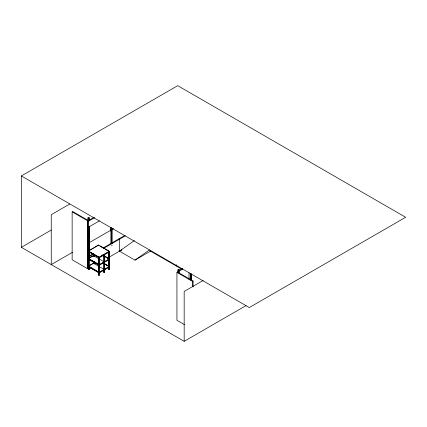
<?xml version="1.0" encoding="UTF-8"?>
<svg xmlns="http://www.w3.org/2000/svg" width="427" height="427" viewBox="0 0 427 427"><rect width="100%" height="100%" fill="white"/><g stroke="black" fill="none" stroke-linecap="round" stroke-linejoin="round"><path stroke-width="0.64" d="M150.528 251.151L134.969 260.134L119.416 251.151L134.436 240.55M134.969 260.134L149.455 249.912M21.35 175.945L177.712 85.672L405.65 217.268L249.288 307.547L21.35 175.945L21.35 247.324L184.17 341.328L245.973 305.647M69.734 204.021L51.251 214.69L51.251 264.585L72.622 252.25M72.142 211.883L72.745 211.53L88.304 220.513L87.695 220.86L72.142 211.883L72.142 259.781L87.695 268.764L88.304 268.412M21.35 247.324L51.245 230.062M87.898 220.545L87.898 217.882L88.64 217.455L89.392 217.887L89.392 220.551M87.898 217.882L88.651 218.32L89.392 217.887M108.533 267.291L108.533 269.085L109.253 269.501L109.365 251.273L98.552 245.034L88.304 250.948L88.304 269.111L89.136 269.464L87.893 268.743L87.893 220.839L93.657 217.514M87.893 220.839L88.501 221.191L94.837 217.53M99.454 220.855L88.501 227.18L87.893 226.828M110.54 228.925L111.143 229.272L111.143 230.073L110.54 229.721L110.54 228.925L111.49 229.075L111.49 227.756M111.143 229.272L111.49 229.075M110.881 230.98L110.881 243.497L111.49 243.844L111.49 230.671L110.972 230.97L110.363 230.623L110.54 229.721M88.795 242.91L110.742 230.238M110.363 229.822L111.143 230.073M111.901 229.571L113.63 228.573M110.363 230.623L110.881 230.324M89.024 269.528L89.136 251.503L88.304 251.151L99.112 257.39L109.365 251.476L99.822 245.968M88.965 250.766L93.481 248.162M94.036 247.841L98.552 245.034M89.072 256.088L93.102 253.761M124.759 235.485L103.451 247.788L104.055 248.135L125.373 235.827M89.078 256.782L93.684 254.124M88.965 258.154L93.369 255.608L104.183 261.852L99.224 264.713L89.024 258.949L98.504 264.297M89.515 258.036L93.369 255.81M111.49 245.84L112.178 245.44M94.089 256.024L93.481 255.543M94.202 256.157L94.089 254.118M89.136 259.483L98.504 264.895L89.136 259.483L89.024 266.736L98.504 272.079M98.504 256.91L98.391 274.94L99.112 275.356L99.224 257.326M88.304 250.948L99.112 257.193L109.365 251.273M99.224 257.727L104.183 254.866M104.295 254.802L109.253 251.941M88.965 265.738L93.369 263.192L104.183 269.437L99.224 272.298M88.965 265.936L93.369 263.395M89.136 266.469L98.504 271.882M94.089 263.608L93.481 263.128M89.136 267.067L98.504 272.479L89.136 267.067L89.136 269.464M88.304 269.111L88.416 251.087M119.416 251.151L121.722 249.822M89.078 268.759L90.807 267.761M107.513 258.116L121.919 249.8M103.462 261.436L104.295 261.788L109.253 258.922L102.421 254.983M108.533 258.511L103.131 255.261M98.504 264.494L89.024 259.152L89.024 251.967L98.504 257.31L88.416 251.487M99.224 264.911L104.183 262.05L103.462 261.634L103.462 255.084M104.295 261.986L109.253 259.125M99.224 265.311L104.183 262.45M104.295 262.386L109.253 259.525M103.462 269.021L104.295 269.373L109.253 266.507L102.992 262.893M108.533 266.09L103.131 262.845M103.462 262.669L103.462 269.218L103.574 268.957M99.224 272.495L104.183 269.634L103.462 269.218M104.295 269.57L109.253 266.71L108.533 266.293L108.533 259.744M99.224 272.896L104.183 270.035M104.295 269.971L109.253 267.11M98.391 274.94L99.224 275.292M103.462 270.216L103.462 272.015L104.295 272.362L104.295 254.401M108.533 269.085L109.365 269.437M103.462 272.015L104.295 272.362M177.888 272.501L177.888 269.843L178.635 269.41L179.383 269.848L179.383 273.173M177.888 269.843L178.641 270.275L179.383 269.848M179.217 270.371L182.671 268.375M184.427 324.611L176.938 320.287L176.938 272.383L177.547 272.036L193.1 281.019L193.1 287.003M179.244 271.054L182.703 269.058M176.938 272.383L192.497 281.366L193.1 281.019M203.236 280.427L184.17 291.433L184.17 341.328M149.829 250.75L182.094 269.378M119.005 238.805L119.613 239.152L119.613 251.129L119.005 250.777M100.265 246.352L101.364 246.987M102.469 247.623L103.569 248.258M106.878 250.169L108.639 251.06L108.639 251.46M104.231 256.099L108.639 258.645L106.323 257.433M104.119 256.163L105.223 256.798M104.231 263.683L108.09 265.909M105.773 264.703L106.878 265.338M87.893 256.766L88.501 257.118M192.497 281.366L192.497 286.688M191.67 274.636L191.67 280.608M191.563 274.033L191.563 280.624M191.115 273.921L191.115 280.571M190.944 273.819L190.944 279.808M190.768 273.718L190.768 279.706M189.038 272.72L189.038 279.37M178.641 270.275L178.641 272.938M178.064 271.038L178.064 272.367M176.335 264.719L176.335 266.048M112.178 228.141L112.178 243.443M110.972 230.174L110.972 230.97M110.881 227.404L110.881 228.723M109.253 251.54L109.253 269.501M108.639 252.095L108.639 266.363M108.639 267.227L108.639 269.021M108.533 252.16L108.533 259.109M104.183 254.465L104.183 272.431M104.055 254.786L104.055 256.12M99.112 257.193L99.112 275.356M94.202 254.689L94.202 256.558M94.202 262.274L94.202 263.742M94.089 261.703L94.089 263.811M93.481 254.145L93.481 256.141M93.481 261.858L93.481 263.459M93.369 254.209L93.369 256.205M93.369 261.922L93.369 263.79M89.392 226.54L89.392 250.489M89.392 251.818L89.392 255.81M89.104 226.828L89.104 250.777M88.651 218.32L88.651 220.316M88.501 221.191L88.501 269.09M87.695 220.86L87.695 268.764"/></g></svg>
